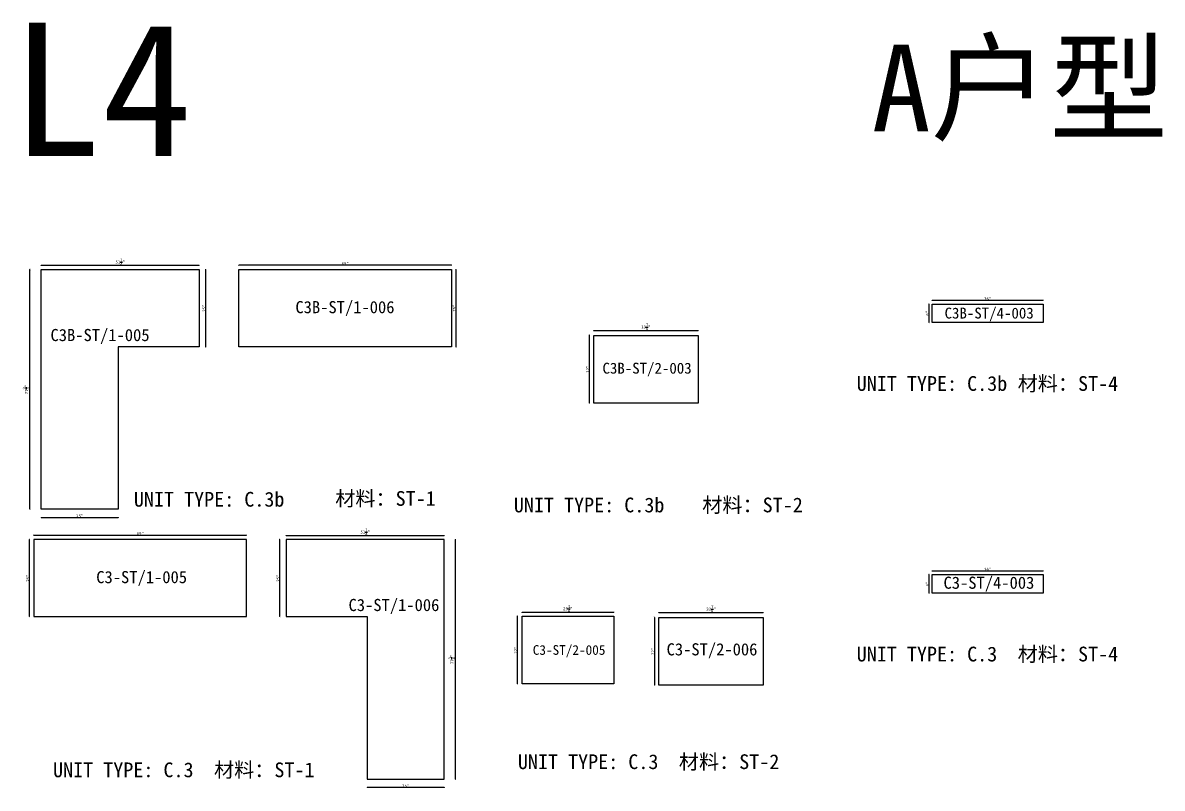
# Model space of a CAD drawing. Header units: millimetres. Extents: x -46962 to 137822, y -48342 to 2116.
# Drawn here: x 52862 to 62250, y -4346 to 1961 of the extents above; entities that cross this region are included whole.
import ezdxf
from ezdxf.enums import TextEntityAlignment as Align

# ---------------------------------------------------------------- set-up
doc = ezdxf.new("R2010")
doc.units = ezdxf.units.MM
doc.layers.add('COUNTERTOP_NUMBER', color=3, linetype='Continuous')
doc.layers.add('COUNTERTOPS', color=7, linetype='Continuous')
doc.styles.add('样式 1', font='')
doc.styles.get('样式 1').set_extended_font_data('NSimSun')
doc.dimstyles.new('副本 ISO-25', dxfattribs={"dimtxt": 25, "dimasz": 10, "dimexe": 1.5, "dimexo": 0.5, "dimtad": 1, "dimlfac": 0.03937, "dimlunit": 5, "dimtxsty": '样式 1', "dimblk": 'ARCHTICK', "dimcen": 2.5, "dimclrd": 256, "dimclrt": 1, "dimazin": 3, "dimtfac": 1, "dimtmove": 0, "dimatfit": 3, "dimfxlon": 1})

# ---------------------------------------------------------------- blocks, each defined once
blk = doc.blocks.new('_ArchTick')
at = {"color": 0, "linetype": 'ByBlock', "const_width": 0.15}
blk.add_lwpolyline([(-0.5, -0.5), (0.5, 0.5)], dxfattribs=at)
blk = doc.blocks.new('*D1223')
at = {"color": 0, "lineweight": -2, "transparency": 16777216}
for p, q in [((56975.5, -2896.6), (56975.5, -2894.1)), ((57731.1, -2896.6), (57731.1, -2894.1))]:
    blk.add_line(p, q, dxfattribs=at)
at = {"lineweight": -2, "transparency": 16777216}
blk.add_line((56975.5, -2895.6), (57731.1, -2895.6), dxfattribs=at)
at = {"layer": 'Defpoints', "color": 0, "transparency": 16777216}
for p in [(57731.1, -2895.6), (56975.5, -2928.3), (57731.1, -2928.3)]:
    blk.add_point(p, dxfattribs=at)
at = {"lineweight": -2, "transparency": 16777216, "xscale": 10, "yscale": 10, "zscale": 10, "rotation": 180}
blk.add_blockref('_ArchTick', (56975.5, -2895.6), dxfattribs=at)
at = {"lineweight": -2, "transparency": 16777216, "xscale": 10, "yscale": 10, "zscale": 10}
blk.add_blockref('_ArchTick', (57731.1, -2895.6), dxfattribs=at)
at = {"color": 1, "transparency": 16777216, "insert": (57353.3, -2866.5), "char_height": 25, "attachment_point": 5, "style": '样式 1'}
blk.add_mtext('\\A1;29{\\H1x;\\S3/4;}"', dxfattribs=at)
blk = doc.blocks.new('*D1224')
at = {"color": 0, "lineweight": -2, "transparency": 16777216}
for p, q in [((56937.2, -2928.3), (56934.7, -2928.3)), ((56937.2, -3487.1), (56934.7, -3487.1))]:
    blk.add_line(p, q, dxfattribs=at)
at = {"lineweight": -2, "transparency": 16777216}
blk.add_line((56936.2, -2928.3), (56936.2, -3487.1), dxfattribs=at)
at = {"layer": 'Defpoints', "color": 0, "transparency": 16777216}
for p in [(56975.5, -2928.3), (56936.2, -3487.1), (56975.5, -3487.1)]:
    blk.add_point(p, dxfattribs=at)
at = {"lineweight": -2, "transparency": 16777216, "xscale": 10, "yscale": 10, "zscale": 10}
for p, rotation in [((56936.2, -2928.3), 90), ((56936.2, -3487.1), 270)]:
    blk.add_blockref('_ArchTick', p, dxfattribs=dict(at, rotation=rotation))
at = {"color": 1, "transparency": 16777216, "insert": (56923, -3207.7), "char_height": 25, "attachment_point": 5, "rotation": 90, "style": '样式 1'}
blk.add_mtext('\\A1;22"', dxfattribs=at)
blk = doc.blocks.new('*D1225')
at = {"color": 0, "lineweight": -2, "transparency": 16777216}
for p, q in [((58103.1, -2900.1), (58103.1, -2897.6)), ((58963.5, -2900.1), (58963.5, -2897.6))]:
    blk.add_line(p, q, dxfattribs=at)
at = {"lineweight": -2, "transparency": 16777216}
blk.add_line((58103.1, -2899.1), (58963.5, -2899.1), dxfattribs=at)
at = {"layer": 'Defpoints', "color": 0, "transparency": 16777216}
for p in [(58963.5, -2899.1), (58103.1, -2938.5), (58963.5, -2938.5)]:
    blk.add_point(p, dxfattribs=at)
at = {"lineweight": -2, "transparency": 16777216, "xscale": 10, "yscale": 10, "zscale": 10, "rotation": 180}
blk.add_blockref('_ArchTick', (58103.1, -2899.1), dxfattribs=at)
at = {"lineweight": -2, "transparency": 16777216, "xscale": 10, "yscale": 10, "zscale": 10}
blk.add_blockref('_ArchTick', (58963.5, -2899.1), dxfattribs=at)
at = {"color": 1, "transparency": 16777216, "insert": (58533.3, -2870), "char_height": 25, "attachment_point": 5, "style": '样式 1'}
blk.add_mtext('\\A1;33{\\H1x;\\S7/8;}"', dxfattribs=at)
blk = doc.blocks.new('*D1073')
at = {"color": 0, "lineweight": -2, "transparency": 16777216}
for p, q in [((58067.4, -2938.5), (58064.9, -2938.5)), ((58067.4, -3497.3), (58064.9, -3497.3))]:
    blk.add_line(p, q, dxfattribs=at)
at = {"lineweight": -2, "transparency": 16777216}
blk.add_line((58066.4, -2938.5), (58066.4, -3497.3), dxfattribs=at)
at = {"layer": 'Defpoints', "color": 0, "transparency": 16777216}
for p in [(58103.1, -2938.5), (58066.4, -3497.3), (58103.1, -3497.3)]:
    blk.add_point(p, dxfattribs=at)
at = {"lineweight": -2, "transparency": 16777216, "xscale": 10, "yscale": 10, "zscale": 10}
for p, rotation in [((58066.4, -2938.5), 90), ((58066.4, -3497.3), 270)]:
    blk.add_blockref('_ArchTick', p, dxfattribs=dict(at, rotation=rotation))
at = {"color": 1, "transparency": 16777216, "insert": (58053.3, -3217.9), "char_height": 25, "attachment_point": 5, "rotation": 90, "style": '样式 1'}
blk.add_mtext('\\A1;22"', dxfattribs=at)
blk = doc.blocks.new('*D1074')
at = {"color": 0, "lineweight": -2, "transparency": 16777216}
for p, q in [((52917.6, -2297.1), (52915.1, -2297.1)), ((52917.6, -2932.1), (52915.1, -2932.1))]:
    blk.add_line(p, q, dxfattribs=at)
at = {"lineweight": -2, "transparency": 16777216}
blk.add_line((52916.6, -2932.1), (52916.6, -2297.1), dxfattribs=at)
at = {"layer": 'Defpoints', "color": 0, "transparency": 16777216}
for p in [(52916.6, -2297.1), (52953.5, -2297.1), (52953.5, -2932.1)]:
    blk.add_point(p, dxfattribs=at)
at = {"lineweight": -2, "transparency": 16777216, "xscale": 10, "yscale": 10, "zscale": 10}
for p, rotation in [((52916.6, -2297.1), 90), ((52916.6, -2932.1), 270)]:
    blk.add_blockref('_ArchTick', p, dxfattribs=dict(at, rotation=rotation))
at = {"color": 1, "transparency": 16777216, "insert": (52903.4, -2614.6), "char_height": 25, "attachment_point": 5, "rotation": 90, "style": '样式 1'}
blk.add_mtext('\\A1;25"', dxfattribs=at)
blk = doc.blocks.new('*D1075')
at = {"color": 0, "lineweight": -2, "transparency": 16777216}
for p, q in [((52953.5, -2261.8), (52953.5, -2259.3)), ((54706.1, -2261.8), (54706.1, -2259.3))]:
    blk.add_line(p, q, dxfattribs=at)
at = {"lineweight": -2, "transparency": 16777216}
blk.add_line((52953.5, -2260.8), (54706.1, -2260.8), dxfattribs=at)
at = {"layer": 'Defpoints', "color": 0, "transparency": 16777216}
for p in [(52953.5, -2297.1), (54706.1, -2260.8), (54706.1, -2297.1)]:
    blk.add_point(p, dxfattribs=at)
at = {"lineweight": -2, "transparency": 16777216, "xscale": 10, "yscale": 10, "zscale": 10, "rotation": 180}
blk.add_blockref('_ArchTick', (52953.5, -2260.8), dxfattribs=at)
at = {"lineweight": -2, "transparency": 16777216, "xscale": 10, "yscale": 10, "zscale": 10}
blk.add_blockref('_ArchTick', (54706.1, -2260.8), dxfattribs=at)
at = {"color": 1, "transparency": 16777216, "insert": (53829.8, -2247.7), "char_height": 25, "attachment_point": 5, "style": '样式 1'}
blk.add_mtext('\\A1;69"', dxfattribs=at)
blk = doc.blocks.new('*D1076')
at = {"color": 0, "lineweight": -2, "transparency": 16777216}
for p, q in [((55032.4, -2265), (55032.4, -2262.5)), ((56334.1, -2265), (56334.1, -2262.5))]:
    blk.add_line(p, q, dxfattribs=at)
at = {"lineweight": -2, "transparency": 16777216}
blk.add_line((55032.4, -2264), (56334.1, -2264), dxfattribs=at)
at = {"layer": 'Defpoints', "color": 0, "transparency": 16777216}
for p in [(55032.4, -2297.1), (56334.1, -2264), (56334.1, -2297.1)]:
    blk.add_point(p, dxfattribs=at)
at = {"lineweight": -2, "transparency": 16777216, "xscale": 10, "yscale": 10, "zscale": 10, "rotation": 180}
blk.add_blockref('_ArchTick', (55032.4, -2264), dxfattribs=at)
at = {"lineweight": -2, "transparency": 16777216, "xscale": 10, "yscale": 10, "zscale": 10}
blk.add_blockref('_ArchTick', (56334.1, -2264), dxfattribs=at)
at = {"color": 1, "transparency": 16777216, "insert": (55683.3, -2235), "char_height": 25, "attachment_point": 5, "style": '样式 1'}
blk.add_mtext('\\A1;51{\\H1x;\\S1/4;}"', dxfattribs=at)
blk = doc.blocks.new('*D1077')
at = {"color": 0, "lineweight": -2, "transparency": 16777216}
for p, q in [((54979.9, -2297.1), (54977.4, -2297.1)), ((54979.9, -2932.1), (54977.4, -2932.1))]:
    blk.add_line(p, q, dxfattribs=at)
at = {"lineweight": -2, "transparency": 16777216}
blk.add_line((54978.9, -2932.1), (54978.9, -2297.1), dxfattribs=at)
at = {"layer": 'Defpoints', "color": 0, "transparency": 16777216}
for p in [(54978.9, -2297.1), (55032.4, -2297.1), (55032.4, -2932.1)]:
    blk.add_point(p, dxfattribs=at)
at = {"lineweight": -2, "transparency": 16777216, "xscale": 10, "yscale": 10, "zscale": 10}
for p, rotation in [((54978.9, -2297.1), 90), ((54978.9, -2932.1), 270)]:
    blk.add_blockref('_ArchTick', p, dxfattribs=dict(at, rotation=rotation))
at = {"color": 1, "transparency": 16777216, "insert": (54965.8, -2614.6), "char_height": 25, "attachment_point": 5, "rotation": 90, "style": '样式 1'}
blk.add_mtext('\\A1;25"', dxfattribs=at)
blk = doc.blocks.new('*D1078')
at = {"color": 0, "lineweight": -2, "transparency": 16777216}
for p, q in [((55699.1, -4339.4), (55699.1, -4341.9)), ((56334.1, -4339.4), (56334.1, -4341.9))]:
    blk.add_line(p, q, dxfattribs=at)
at = {"lineweight": -2, "transparency": 16777216}
blk.add_line((56334.1, -4340.4), (55699.1, -4340.4), dxfattribs=at)
at = {"layer": 'Defpoints', "color": 0, "transparency": 16777216}
for p in [(55699.1, -4272), (56334.1, -4272), (55699.1, -4340.4)]:
    blk.add_point(p, dxfattribs=at)
at = {"lineweight": -2, "transparency": 16777216, "xscale": 10, "yscale": 10, "zscale": 10, "rotation": 180}
blk.add_blockref('_ArchTick', (55699.1, -4340.4), dxfattribs=at)
at = {"lineweight": -2, "transparency": 16777216, "xscale": 10, "yscale": 10, "zscale": 10}
blk.add_blockref('_ArchTick', (56334.1, -4340.4), dxfattribs=at)
at = {"color": 1, "transparency": 16777216, "insert": (56016.6, -4327.3), "char_height": 25, "attachment_point": 5, "style": '样式 1'}
blk.add_mtext('\\A1;25"', dxfattribs=at)
blk = doc.blocks.new('*D1079')
at = {"color": 0, "lineweight": -2, "transparency": 16777216}
for p, q in [((56426.4, -2297.1), (56428.9, -2297.1)), ((56426.4, -4272), (56428.9, -4272))]:
    blk.add_line(p, q, dxfattribs=at)
at = {"lineweight": -2, "transparency": 16777216}
blk.add_line((56427.4, -4272), (56427.4, -2297.1), dxfattribs=at)
at = {"layer": 'Defpoints', "color": 0, "transparency": 16777216}
for p in [(56334.1, -2297.1), (56427.4, -2297.1), (56334.1, -4272)]:
    blk.add_point(p, dxfattribs=at)
at = {"lineweight": -2, "transparency": 16777216, "xscale": 10, "yscale": 10, "zscale": 10}
for p, rotation in [((56427.4, -2297.1), 90), ((56427.4, -4272), 270)]:
    blk.add_blockref('_ArchTick', p, dxfattribs=dict(at, rotation=rotation))
at = {"color": 1, "transparency": 16777216, "insert": (56398.3, -3284.5), "char_height": 25, "attachment_point": 5, "rotation": 90, "style": '样式 1'}
blk.add_mtext('\\A1;77{\\H1x;\\S3/4;}"', dxfattribs=at)
blk = doc.blocks.new('*D1080')
at = {"color": 0, "lineweight": -2, "transparency": 16777216}
for p, q in [((56430.6, -72.5), (56433.1, -72.5)), ((56430.6, -707.5), (56433.1, -707.5))]:
    blk.add_line(p, q, dxfattribs=at)
at = {"lineweight": -2, "transparency": 16777216}
blk.add_line((56431.6, -707.5), (56431.6, -72.5), dxfattribs=at)
at = {"layer": 'Defpoints', "color": 0, "transparency": 16777216}
for p in [(56394.6, -72.5), (56431.6, -72.5), (56394.6, -707.5)]:
    blk.add_point(p, dxfattribs=at)
at = {"lineweight": -2, "transparency": 16777216, "xscale": 10, "yscale": 10, "zscale": 10}
for p, rotation in [((56431.6, -72.5), 90), ((56431.6, -707.5), 270)]:
    blk.add_blockref('_ArchTick', p, dxfattribs=dict(at, rotation=rotation))
at = {"color": 1, "transparency": 16777216, "insert": (56418.4, -390), "char_height": 25, "attachment_point": 5, "rotation": 90, "style": '样式 1'}
blk.add_mtext('\\A1;25"', dxfattribs=at)
blk = doc.blocks.new('*D1081')
at = {"color": 0, "lineweight": -2, "transparency": 16777216}
for p, q in [((54642, -37.2), (54642, -34.7)), ((56394.6, -37.2), (56394.6, -34.7))]:
    blk.add_line(p, q, dxfattribs=at)
at = {"lineweight": -2, "transparency": 16777216}
blk.add_line((56394.6, -36.2), (54642, -36.2), dxfattribs=at)
at = {"layer": 'Defpoints', "color": 0, "transparency": 16777216}
for p in [(54642, -36.2), (54642, -72.5), (56394.6, -72.5)]:
    blk.add_point(p, dxfattribs=at)
at = {"lineweight": -2, "transparency": 16777216, "xscale": 10, "yscale": 10, "zscale": 10, "rotation": 180}
blk.add_blockref('_ArchTick', (54642, -36.2), dxfattribs=at)
at = {"lineweight": -2, "transparency": 16777216, "xscale": 10, "yscale": 10, "zscale": 10}
blk.add_blockref('_ArchTick', (56394.6, -36.2), dxfattribs=at)
at = {"color": 1, "transparency": 16777216, "insert": (55518.3, -23), "char_height": 25, "attachment_point": 5, "style": '样式 1'}
blk.add_mtext('\\A1;69"', dxfattribs=at)
blk = doc.blocks.new('*D1082')
at = {"color": 0, "lineweight": -2, "transparency": 16777216}
for p, q in [((53014, -40.4), (53014, -37.9)), ((54315.7, -40.4), (54315.7, -37.9))]:
    blk.add_line(p, q, dxfattribs=at)
at = {"lineweight": -2, "transparency": 16777216}
blk.add_line((54315.7, -39.4), (53014, -39.4), dxfattribs=at)
at = {"layer": 'Defpoints', "color": 0, "transparency": 16777216}
for p in [(53014, -39.4), (53014, -72.5), (54315.7, -72.5)]:
    blk.add_point(p, dxfattribs=at)
at = {"lineweight": -2, "transparency": 16777216, "xscale": 10, "yscale": 10, "zscale": 10, "rotation": 180}
blk.add_blockref('_ArchTick', (53014, -39.4), dxfattribs=at)
at = {"lineweight": -2, "transparency": 16777216, "xscale": 10, "yscale": 10, "zscale": 10}
blk.add_blockref('_ArchTick', (54315.7, -39.4), dxfattribs=at)
at = {"color": 1, "transparency": 16777216, "insert": (53664.9, -10.3), "char_height": 25, "attachment_point": 5, "style": '样式 1'}
blk.add_mtext('\\A1;51{\\H1x;\\S1/4;}"', dxfattribs=at)
blk = doc.blocks.new('*D1083')
at = {"color": 0, "lineweight": -2, "transparency": 16777216}
for p, q in [((54368.2, -72.5), (54370.7, -72.5)), ((54368.2, -707.5), (54370.7, -707.5))]:
    blk.add_line(p, q, dxfattribs=at)
at = {"lineweight": -2, "transparency": 16777216}
blk.add_line((54369.2, -707.5), (54369.2, -72.5), dxfattribs=at)
at = {"layer": 'Defpoints', "color": 0, "transparency": 16777216}
for p in [(54315.7, -72.5), (54369.2, -72.5), (54315.7, -707.5)]:
    blk.add_point(p, dxfattribs=at)
at = {"lineweight": -2, "transparency": 16777216, "xscale": 10, "yscale": 10, "zscale": 10}
for p, rotation in [((54369.2, -72.5), 90), ((54369.2, -707.5), 270)]:
    blk.add_blockref('_ArchTick', p, dxfattribs=dict(at, rotation=rotation))
at = {"color": 1, "transparency": 16777216, "insert": (54356.1, -390), "char_height": 25, "attachment_point": 5, "rotation": 90, "style": '样式 1'}
blk.add_mtext('\\A1;25"', dxfattribs=at)
blk = doc.blocks.new('*D1084')
at = {"color": 0, "lineweight": -2, "transparency": 16777216}
for p, q in [((53014, -2114.8), (53014, -2117.3)), ((53649, -2114.8), (53649, -2117.3))]:
    blk.add_line(p, q, dxfattribs=at)
at = {"lineweight": -2, "transparency": 16777216}
blk.add_line((53014, -2115.8), (53649, -2115.8), dxfattribs=at)
at = {"layer": 'Defpoints', "color": 0, "transparency": 16777216}
for p in [(53014, -2047.3), (53649, -2047.3), (53649, -2115.8)]:
    blk.add_point(p, dxfattribs=at)
at = {"lineweight": -2, "transparency": 16777216, "xscale": 10, "yscale": 10, "zscale": 10, "rotation": 180}
blk.add_blockref('_ArchTick', (53014, -2115.8), dxfattribs=at)
at = {"lineweight": -2, "transparency": 16777216, "xscale": 10, "yscale": 10, "zscale": 10}
blk.add_blockref('_ArchTick', (53649, -2115.8), dxfattribs=at)
at = {"color": 1, "transparency": 16777216, "insert": (53331.5, -2102.6), "char_height": 25, "attachment_point": 5, "style": '样式 1'}
blk.add_mtext('\\A1;25"', dxfattribs=at)
blk = doc.blocks.new('*D1085')
at = {"color": 0, "lineweight": -2, "transparency": 16777216}
for p, q in [((52921.8, -72.5), (52919.3, -72.5)), ((52921.8, -2047.3), (52919.3, -2047.3))]:
    blk.add_line(p, q, dxfattribs=at)
at = {"lineweight": -2, "transparency": 16777216}
blk.add_line((52920.8, -2047.3), (52920.8, -72.5), dxfattribs=at)
at = {"layer": 'Defpoints', "color": 0, "transparency": 16777216}
for p in [(52920.8, -72.5), (53014, -72.5), (53014, -2047.3)]:
    blk.add_point(p, dxfattribs=at)
at = {"lineweight": -2, "transparency": 16777216, "xscale": 10, "yscale": 10, "zscale": 10}
for p, rotation in [((52920.8, -72.5), 90), ((52920.8, -2047.3), 270)]:
    blk.add_blockref('_ArchTick', p, dxfattribs=dict(at, rotation=rotation))
at = {"color": 1, "transparency": 16777216, "insert": (52891.7, -1059.9), "char_height": 25, "attachment_point": 5, "rotation": 90, "style": '样式 1'}
blk.add_mtext('\\A1;77{\\H1x;\\S3/4;}"', dxfattribs=at)
blk = doc.blocks.new('*D1086')
at = {"color": 0, "lineweight": -2, "transparency": 16777216}
for p, q in [((57566, -575.6), (57566, -573.1)), ((58426.5, -575.6), (58426.5, -573.1))]:
    blk.add_line(p, q, dxfattribs=at)
at = {"lineweight": -2, "transparency": 16777216}
blk.add_line((57566, -574.6), (58426.5, -574.6), dxfattribs=at)
at = {"layer": 'Defpoints', "color": 0, "transparency": 16777216}
for p in [(57566, -614), (58426.5, -574.6), (58426.5, -614)]:
    blk.add_point(p, dxfattribs=at)
at = {"lineweight": -2, "transparency": 16777216, "xscale": 10, "yscale": 10, "zscale": 10, "rotation": 180}
blk.add_blockref('_ArchTick', (57566, -574.6), dxfattribs=at)
at = {"lineweight": -2, "transparency": 16777216, "xscale": 10, "yscale": 10, "zscale": 10}
blk.add_blockref('_ArchTick', (58426.5, -574.6), dxfattribs=at)
at = {"color": 1, "transparency": 16777216, "insert": (57996.2, -545.5), "char_height": 25, "attachment_point": 5, "style": '样式 1'}
blk.add_mtext('\\A1;33{\\H1x;\\S7/8;}"', dxfattribs=at)
blk = doc.blocks.new('*D1087')
at = {"color": 0, "lineweight": -2, "transparency": 16777216}
for p, q in [((57530.4, -614), (57527.9, -614)), ((57530.4, -1172.8), (57527.9, -1172.8))]:
    blk.add_line(p, q, dxfattribs=at)
at = {"lineweight": -2, "transparency": 16777216}
blk.add_line((57529.4, -614), (57529.4, -1172.8), dxfattribs=at)
at = {"layer": 'Defpoints', "color": 0, "transparency": 16777216}
for p in [(57566, -614), (57529.4, -1172.8), (57566, -1172.8)]:
    blk.add_point(p, dxfattribs=at)
at = {"lineweight": -2, "transparency": 16777216, "xscale": 10, "yscale": 10, "zscale": 10}
for p, rotation in [((57529.4, -614), 90), ((57529.4, -1172.8), 270)]:
    blk.add_blockref('_ArchTick', p, dxfattribs=dict(at, rotation=rotation))
at = {"color": 1, "transparency": 16777216, "insert": (57516.3, -893.4), "char_height": 25, "attachment_point": 5, "rotation": 90, "style": '样式 1'}
blk.add_mtext('\\A1;22"', dxfattribs=at)
blk = doc.blocks.new('*D1088')
at = {"color": 0, "lineweight": -2, "transparency": 16777216}
for p, q in [((60354.8, -2556.1), (60354.8, -2553.6)), ((61269.2, -2556.1), (61269.2, -2553.6))]:
    blk.add_line(p, q, dxfattribs=at)
at = {"lineweight": -2, "transparency": 16777216}
blk.add_line((60354.8, -2555.1), (61269.2, -2555.1), dxfattribs=at)
at = {"layer": 'Defpoints', "color": 0, "transparency": 16777216}
for p in [(60354.8, -2585.9), (61269.2, -2555.1), (61269.2, -2585.9)]:
    blk.add_point(p, dxfattribs=at)
at = {"lineweight": -2, "transparency": 16777216, "xscale": 10, "yscale": 10, "zscale": 10, "rotation": 180}
blk.add_blockref('_ArchTick', (60354.8, -2555.1), dxfattribs=at)
at = {"lineweight": -2, "transparency": 16777216, "xscale": 10, "yscale": 10, "zscale": 10}
blk.add_blockref('_ArchTick', (61269.2, -2555.1), dxfattribs=at)
at = {"color": 1, "transparency": 16777216, "insert": (60812, -2542), "char_height": 25, "attachment_point": 5, "style": '样式 1'}
blk.add_mtext('\\A1;36"', dxfattribs=at)
blk = doc.blocks.new('*D1089')
at = {"color": 0, "lineweight": -2, "transparency": 16777216}
for p, q in [((60330, -2585.9), (60327.5, -2585.9)), ((60330, -2738.3), (60327.5, -2738.3))]:
    blk.add_line(p, q, dxfattribs=at)
at = {"lineweight": -2, "transparency": 16777216}
blk.add_line((60329, -2738.3), (60329, -2585.9), dxfattribs=at)
at = {"layer": 'Defpoints', "color": 0, "transparency": 16777216}
for p in [(60329, -2585.9), (60354.8, -2585.9), (60354.8, -2738.3)]:
    blk.add_point(p, dxfattribs=at)
at = {"lineweight": -2, "transparency": 16777216, "xscale": 10, "yscale": 10, "zscale": 10}
for p, rotation in [((60329, -2585.9), 90), ((60329, -2738.3), 270)]:
    blk.add_blockref('_ArchTick', p, dxfattribs=dict(at, rotation=rotation))
at = {"color": 1, "transparency": 16777216, "insert": (60315.9, -2662.1), "char_height": 25, "attachment_point": 5, "rotation": 90, "style": '样式 1'}
blk.add_mtext('\\A1;6"', dxfattribs=at)
blk = doc.blocks.new('*D1090')
at = {"color": 0, "lineweight": -2, "transparency": 16777216}
for p, q in [((60354.8, -326.5), (60354.8, -324)), ((61269.2, -326.5), (61269.2, -324))]:
    blk.add_line(p, q, dxfattribs=at)
at = {"lineweight": -2, "transparency": 16777216}
blk.add_line((60354.8, -325.5), (61269.2, -325.5), dxfattribs=at)
at = {"layer": 'Defpoints', "color": 0, "transparency": 16777216}
for p in [(60354.8, -356.4), (61269.2, -325.5), (61269.2, -356.4)]:
    blk.add_point(p, dxfattribs=at)
at = {"lineweight": -2, "transparency": 16777216, "xscale": 10, "yscale": 10, "zscale": 10, "rotation": 180}
blk.add_blockref('_ArchTick', (60354.8, -325.5), dxfattribs=at)
at = {"lineweight": -2, "transparency": 16777216, "xscale": 10, "yscale": 10, "zscale": 10}
blk.add_blockref('_ArchTick', (61269.2, -325.5), dxfattribs=at)
at = {"color": 1, "transparency": 16777216, "insert": (60812, -312.4), "char_height": 25, "attachment_point": 5, "style": '样式 1'}
blk.add_mtext('\\A1;36"', dxfattribs=at)
blk = doc.blocks.new('*D1091')
at = {"color": 0, "lineweight": -2, "transparency": 16777216}
for p, q in [((60330, -356.4), (60327.5, -356.4)), ((60330, -508.8), (60327.5, -508.8))]:
    blk.add_line(p, q, dxfattribs=at)
at = {"lineweight": -2, "transparency": 16777216}
blk.add_line((60329, -508.8), (60329, -356.4), dxfattribs=at)
at = {"layer": 'Defpoints', "color": 0, "transparency": 16777216}
for p in [(60329, -356.4), (60354.8, -356.4), (60354.8, -508.8)]:
    blk.add_point(p, dxfattribs=at)
at = {"lineweight": -2, "transparency": 16777216, "xscale": 10, "yscale": 10, "zscale": 10}
for p, rotation in [((60329, -356.4), 90), ((60329, -508.8), 270)]:
    blk.add_blockref('_ArchTick', p, dxfattribs=dict(at, rotation=rotation))
at = {"color": 1, "transparency": 16777216, "insert": (60315.9, -432.6), "char_height": 25, "attachment_point": 5, "rotation": 90, "style": '样式 1'}
blk.add_mtext('\\A1;6"', dxfattribs=at)

msp = doc.modelspace()

# ---------------------------------------------------------------- linework, layer by layer
at = {"layer": 'COUNTERTOPS'}
for points in [[(53013.987, -72.492), (54315.737, -72.492), (54315.737, -707.492), (53648.987, -707.492), (53648.987, -2047.342), (53013.987, -2047.342)], [(56394.632, -707.492), (54642.032, -707.492), (54642.032, -72.492), (56394.632, -72.492)], [(60354.822, -356.353), (61269.222, -356.353), (61269.222, -508.753), (60354.822, -508.753)], [(57566.027, -614.034), (58426.452, -614.034), (58426.452, -1172.834), (57566.027, -1172.834)], [(52953.498, -2932.111), (54706.098, -2932.111), (54706.098, -2297.111), (52953.498, -2297.111)], [(56334.143, -2297.111), (55032.393, -2297.111), (55032.393, -2932.111), (55699.143, -2932.111), (55699.143, -4271.961), (56334.143, -4271.961)], [(60354.822, -2585.921), (61269.222, -2585.921), (61269.222, -2738.321), (60354.822, -2738.321)], [(56975.486, -2928.303), (57731.136, -2928.303), (57731.136, -3487.103), (56975.486, -3487.103)], [(58103.071, -2938.537), (58963.496, -2938.537), (58963.496, -3497.337), (58103.071, -3497.337)]]:
    msp.add_lwpolyline(points, close=True, dxfattribs=at)

# ---------------------------------------------------------------- texts
at = {"style": '样式 1'}
for s, height, p in [('L4', 1098.6712, (52764.267, 862.818)), ('A户型', 716.2262, (59856.293, 1066.337)), ('材料：ST-4', 121.5865, (61059.412, -1071.51)), ('UNIT TYPE: C.3b', 121.5865, (59733.131, -1071.51)), ('UNIT TYPE: C.3b', 121.5865, (53777.181, -2025.642)), ('材料：ST-1', 121.5865, (55436.468, -2018.987)), ('UNIT TYPE: C.3b', 121.5865, (56907.956, -2072.615)), ('材料：ST-2', 121.5865, (58460.681, -2072.615)), ('UNIT TYPE: C.3', 121.5865, (59733.131, -3301.078)), ('材料：ST-4', 121.5865, (61059.412, -3301.078)), ('材料：ST-1', 121.5865, (54437.451, -4255.209)), ('UNIT TYPE: C.3', 121.5865, (56941.256, -4188.256)), ('材料：ST-2', 121.5865, (58267.537, -4188.256)), ('UNIT TYPE: C.3', 121.5865, (53111.17, -4255.209))]:
    msp.add_text(s, height=height, dxfattribs=at).set_placement(p)
at = {"layer": 'COUNTERTOP_NUMBER', "color": 3, "style": '样式 1'}
for s, height, p in [('C3B-ST/1-006', 100, (55516.485, -381.661)), ('C3B-ST/4-003', 90, (60824.63, -430.706)), ('C3B-ST/1-005', 100, (53498.44, -611.511)), ('C3B-ST/2-003', 90, (58005.835, -884.786)), ('C3-ST/1-005', 100, (53841.362, -2606.28)), ('C3-ST/4-003', 100, (60822.686, -2652.49)), ('C3-ST/1-006', 100, (55920.257, -2836.13)), ('C3-ST/2-005', 80, (57363.377, -3206.838)), ('C3-ST/2-006', 100, (58540.935, -3201.506))]:
    msp.add_text(s, height=height, dxfattribs=at).set_placement(p, align=Align.MIDDLE_CENTER)

# ---------------------------------------------------------------- dimensions: what is measured, and where the dimension line sits
for base, p1, p2, angle, picture, middle in [((53013.987, -39.359), (54315.737, -72.492), (53013.987, -72.492), 180, '*D1082', (53664.862, -10.336)), ((52920.765, -72.492), (53013.987, -2047.342), (53013.987, -72.492), 90, '*D1085', (52891.672, -1059.917)), ((54369.183, -72.492), (54315.737, -707.492), (54315.737, -72.492), 90, '*D1083', (54356.058, -389.992)), ((54642.032, -36.162), (56394.632, -72.492), (54642.032, -72.492), 180, '*D1081', (55518.332, -23.037)), ((56431.572, -72.492), (56394.632, -707.492), (56394.632, -72.492), 90, '*D1080', (56418.447, -389.992)), ((60328.987, -356.353), (60354.822, -508.753), (60354.822, -356.353), 90, '*D1091', (60315.862, -432.553)), ((57529.381, -1172.834), (57566.027, -614.034), (57566.027, -1172.834), 90, '*D1087', (57516.256, -893.434)), ((53648.987, -2115.758), (53013.987, -2047.342), (53648.987, -2047.342), 180, '*D1084', (53331.487, -2102.633)), ((52916.559, -2297.111), (52953.498, -2932.111), (52953.498, -2297.111), 90, '*D1074', (52903.434, -2614.611)), ((54978.948, -2297.111), (55032.393, -2932.111), (55032.393, -2297.111), 90, '*D1077', (54965.823, -2614.611)), ((56427.366, -2297.111), (56334.143, -4271.961), (56334.143, -2297.111), 90, '*D1079', (56398.272, -3284.536)), ((60328.987, -2585.921), (60354.822, -2738.321), (60354.822, -2585.921), 90, '*D1089', (60315.862, -2662.121)), ((56936.159, -3487.103), (56975.486, -2928.303), (56975.486, -3487.103), 90, '*D1224', (56923.034, -3207.703)), ((58066.425, -3497.337), (58103.071, -2938.537), (58103.071, -3497.337), 90, '*D1073', (58053.3, -3217.937))]:
    dim = msp.add_linear_dim(base=base, p1=p1, p2=p2, angle=angle, dimstyle='副本 ISO-25')
    dim.commit()
    dim.dimension.update_dxf_attribs({"geometry": picture, "text_midpoint": middle})
for base, p1, p2, picture, middle in [((61269.222, -325.518), (60354.822, -356.353), (61269.222, -356.353), '*D1090', (60812.022, -312.393)), ((58426.452, -574.607), (57566.027, -614.034), (58426.452, -614.034), '*D1086', (57996.24, -545.514)), ((54706.098, -2260.78), (52953.498, -2297.111), (54706.098, -2297.111), '*D1075', (53829.798, -2247.655)), ((56334.143, -2263.978), (55032.393, -2297.111), (56334.143, -2297.111), '*D1076', (55683.268, -2234.954)), ((61269.222, -2555.085), (60354.822, -2585.921), (61269.222, -2585.921), '*D1088', (60812.022, -2541.96)), ((57731.136, -2895.618), (56975.486, -2928.303), (57731.136, -2928.303), '*D1223', (57353.311, -2866.525)), ((58963.496, -2899.11), (58103.071, -2938.537), (58963.496, -2938.537), '*D1225', (58533.284, -2870.017)), ((55699.143, -4340.376), (56334.143, -4271.961), (55699.143, -4271.961), '*D1078', (56016.643, -4327.251))]:
    dim = msp.add_linear_dim(base=base, p1=p1, p2=p2, dimstyle='副本 ISO-25')
    dim.commit()
    dim.dimension.update_dxf_attribs({"geometry": picture, "text_midpoint": middle})

doc.saveas('drawing.dxf')
